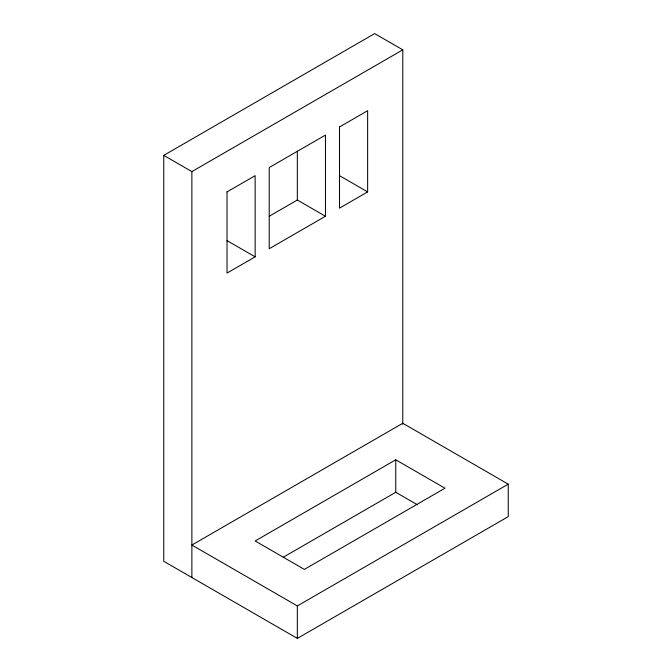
<?xml version="1.0" encoding="UTF-8"?>
<svg xmlns="http://www.w3.org/2000/svg" width="672" height="672" viewBox="0 0 672 672"><rect width="100%" height="100%" fill="white"/><g stroke="black" fill="none" stroke-linecap="round" stroke-linejoin="round"><path stroke-width="1.01" d="M508.25 484.159L297.335 605.926L191.873 545.042L402.788 423.268L508.25 484.159L508.25 516.625L297.335 638.4L163.75 561.28L163.75 155.375L374.665 33.6L402.788 49.837L402.788 424.276M163.75 155.375L191.873 171.604L402.788 49.837M227.027 191.906L255.15 175.669L255.15 256.847L227.027 273.084L227.027 191.696M339.511 126.958L367.634 110.72L367.634 191.906L339.511 208.144L339.511 126.748M269.212 216.258L297.335 200.021L325.458 216.258L325.458 135.072L269.212 167.546L269.212 248.732L325.458 216.258M395.758 459.799L255.15 540.985L304.366 569.394L444.973 488.216L395.758 459.799L395.758 492.274L283.273 557.222M339.511 175.669L367.634 191.906M227.027 240.61L255.15 256.847M395.758 492.274L417.236 504.672M297.335 151.108L297.335 200.021M297.335 605.926L297.335 638.4M191.873 171.604L191.873 577.517"/></g></svg>
